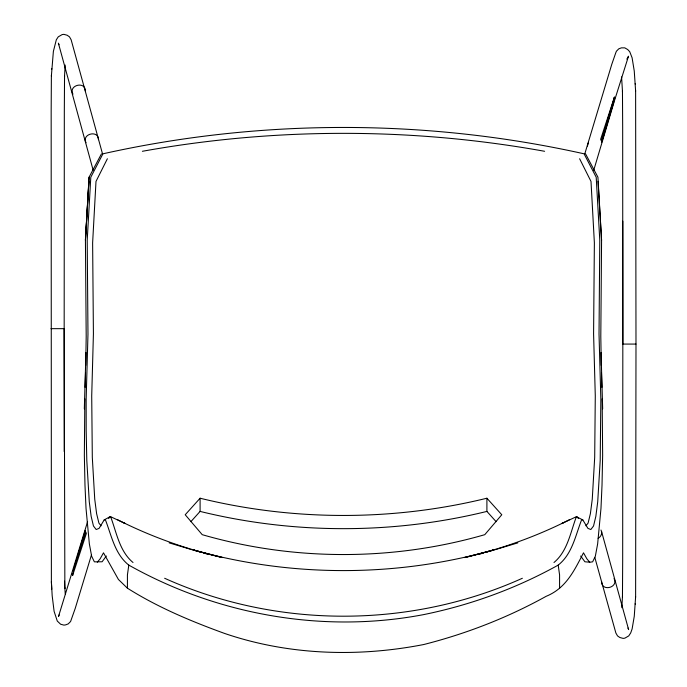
<?xml version="1.0" encoding="UTF-8"?>
<svg xmlns="http://www.w3.org/2000/svg" width="687" height="687" viewBox="0 0 687 687"><rect width="100%" height="100%" fill="white"/><g stroke="black" fill="none" stroke-linecap="round" stroke-linejoin="round"><path stroke-width="1.03" d="M91.362 555.251L75.227 608.399L70.598 621.503L68.219 623.908L65.617 624.887L63.917 625.118L60.628 624.234L57.279 621.048L54.11 611.37L52.186 595.809L51.379 581.666L51.164 111.921L51.379 75.974L53.371 51.448L56.317 39.786L58.249 36.84L62.156 34.582L63.857 34.35L67.146 35.235L69.481 36.849L71.139 39.769L102.655 154.369M602.156 398.838L602.645 455.387L602.018 485.185L600.979 508.38L597.638 543.941L595.337 556.247L592.623 561.846L589.721 562.215L586.87 558.823L583.503 552.829C574.255 570.588 566.062 588.218 546.122 596.325C507.667 617.647 466.413 633.689 423.819 644.509C357.841 657.425 288.325 655.243 224.451 633.388C190.883 621.194 157.692 607.308 127.421 588.184L127.421 574.907L128.804 565.109C114.686 554.014 111.509 535.345 105.257 519.458L104.158 519.956L99.065 528.389L96.171 529.522L93.458 526.002L91.156 516.366L89.284 501.862L86.794 460.41L86.176 430.517L86.158 399.113L87.979 334.174L87.215 240.244L90.796 177.212L102.93 153.811C260.613 118.671 426.387 118.671 584.07 153.811L596.204 177.212L599.785 240.244L599.021 334.174L600.842 399.113L600.206 460.41L597.716 501.862L595.844 516.366L593.542 526.002L590.829 529.522L587.935 528.389L582.842 519.956L576.384 516.701L561.88 523.477L569.214 519.844M584.74 154.025L611.774 64.346L615.767 52.822L616.402 51.242L618.781 48.837L621.383 47.858L624.784 47.858L627.72 49.558L629.721 51.697L632.092 57.751L634.256 71.027L635.621 91.079L635.99 344.075L635.621 596.771L634.264 616.282L632.117 628.931L630.683 632.959L628.751 635.904L624.844 638.163L623.143 638.395L619.854 637.51L617.519 635.896L615.861 632.976L594.813 557.406M585.564 153.897L597.922 177.177L601.572 240.227L600.807 336.372L601.271 365.458M84.844 398.838L84.355 455.387L84.982 485.185L86.021 508.38L89.362 543.941L91.663 556.247L94.377 561.846L102.097 561.777L106.322 556.023M84.329 408.851L85.961 352.491M85.102 387.339L85.514 372.758M85.729 365.458L86.193 336.372L85.428 240.227L89.078 177.177L101.436 153.897M51.705 69.258L51.74 68.528M51.379 75.974L51.405 75.441M635.595 597.295L635.621 596.771M635.26 604.216L635.295 603.487M85.428 239.72L89.078 177.177M85.428 240.227L88.958 181.265M65.171 65.042L64.518 76.497L64.544 75.974L64.32 111.921L64.174 328.669L64.861 588.553L64.518 581.15L64.544 581.666M621.829 607.703L622.482 596.247L622.456 596.771L622.68 560.815L622.826 344.075L622.671 127.189L622.456 91.079L622.482 91.594L621.58 76.927M87.593 521.656L58.498 616.531L59.134 614.951M587.419 146.065L588.51 142.398M593.697 170.367L614.539 100.482L628.502 56.205L626.836 59.142M73.174 570.974L85.334 530.347M601.666 142.398L613.834 101.753M576.384 516.701C570.399 532.537 567.608 551.137 553.988 562.507M107.378 158.749L96 181.428L92.625 242.837L93.415 333.865L91.715 395.858L92.307 457.379L94.746 499.294L96.618 513.704L98.919 523.125L101.092 525.821M108.666 518.573L109.551 516.967L110.616 516.701L125.12 523.477L117.786 519.844M585.908 525.821L588.081 523.125L590.382 513.704L592.254 499.294L594.693 457.379L595.286 395.858L593.585 333.865L594.375 242.837L591 181.428L579.622 158.749M97.279 562.215L100.13 558.823L103.497 552.829L118.422 579.467L127.421 588.184M200.097 498.221L185.215 514.761L202.227 534.675C293.821 561.159 393.179 561.159 484.773 534.675L501.785 514.761L486.903 498.221C393.239 521.193 293.761 521.193 200.097 498.221L200.097 511.411L190.883 521.665M128.804 565.109C217.539 615.002 323.414 633.758 423.621 614.616C470.698 605.032 516.186 588.441 558.196 565.109C572.314 554.014 575.491 535.345 581.743 519.458L582.842 519.956M598.119 538.307C601.065 536.856 602.688 533 600.988 530.038M104.158 519.956L109.551 516.967M563.246 522.816C531.798 538.119 498.719 549.669 464.635 557.569L493.704 549.918C396.047 577.475 290.953 577.475 193.296 549.918L222.365 557.569C188.281 549.669 155.202 538.119 123.754 522.816M522.36 578.265C410.148 628.837 276.852 628.837 164.64 578.265M497.019 549.111L517.826 542.867M480.007 553.997L483.004 553.129M487.014 551.987L496.023 549.402M496.117 521.665L486.903 511.411C393.247 534.409 293.753 534.409 200.097 511.411M142.389 151.286C275.023 127.37 411.977 127.37 544.611 151.286M51.01 328.669L64.157 328.669L64.209 451.565M635.99 344.075L622.843 344.075L622.791 221.171M589.721 562.215L584.903 561.777L580.678 556.023M190.977 549.402L199.986 551.987M203.996 553.129L206.993 553.997M169.174 542.867L189.981 549.111M133.012 562.507C119.392 551.137 116.601 532.537 110.616 516.701M577.449 516.967L578.334 518.573M627.987 628.021L628.614 629.593L601.563 531.498M59.013 44.724L58.386 43.144L93.174 170.247M86.012 142.707C81.375 133.862 98.602 129.645 98.456 139.684M614.041 578.548C618.884 587.591 601.477 592.014 601.632 581.674M72.959 94.188C68.116 85.154 85.523 80.731 85.368 91.07M558.196 565.109L559.579 574.907L559.579 588.184M64.827 587.832L65.248 593.972M598.042 181.265L601.572 240.227M635.26 83.471L635.295 84.192M635.595 90.564L635.621 91.079M51.379 581.666L51.74 589.274M601.039 352.491L602.671 408.851M601.486 372.758L601.898 387.339M486.903 498.221L486.903 511.411M72.882 573.259L72.59 575.534L72.281 573.946L72.882 573.259M614.41 97.211L614.118 99.486L614.719 98.791L614.41 97.211L600.636 139.324L601.357 140.809L614.41 97.211M85.643 531.936L72.59 575.534L86.364 533.421L85.643 531.936"/></g></svg>
